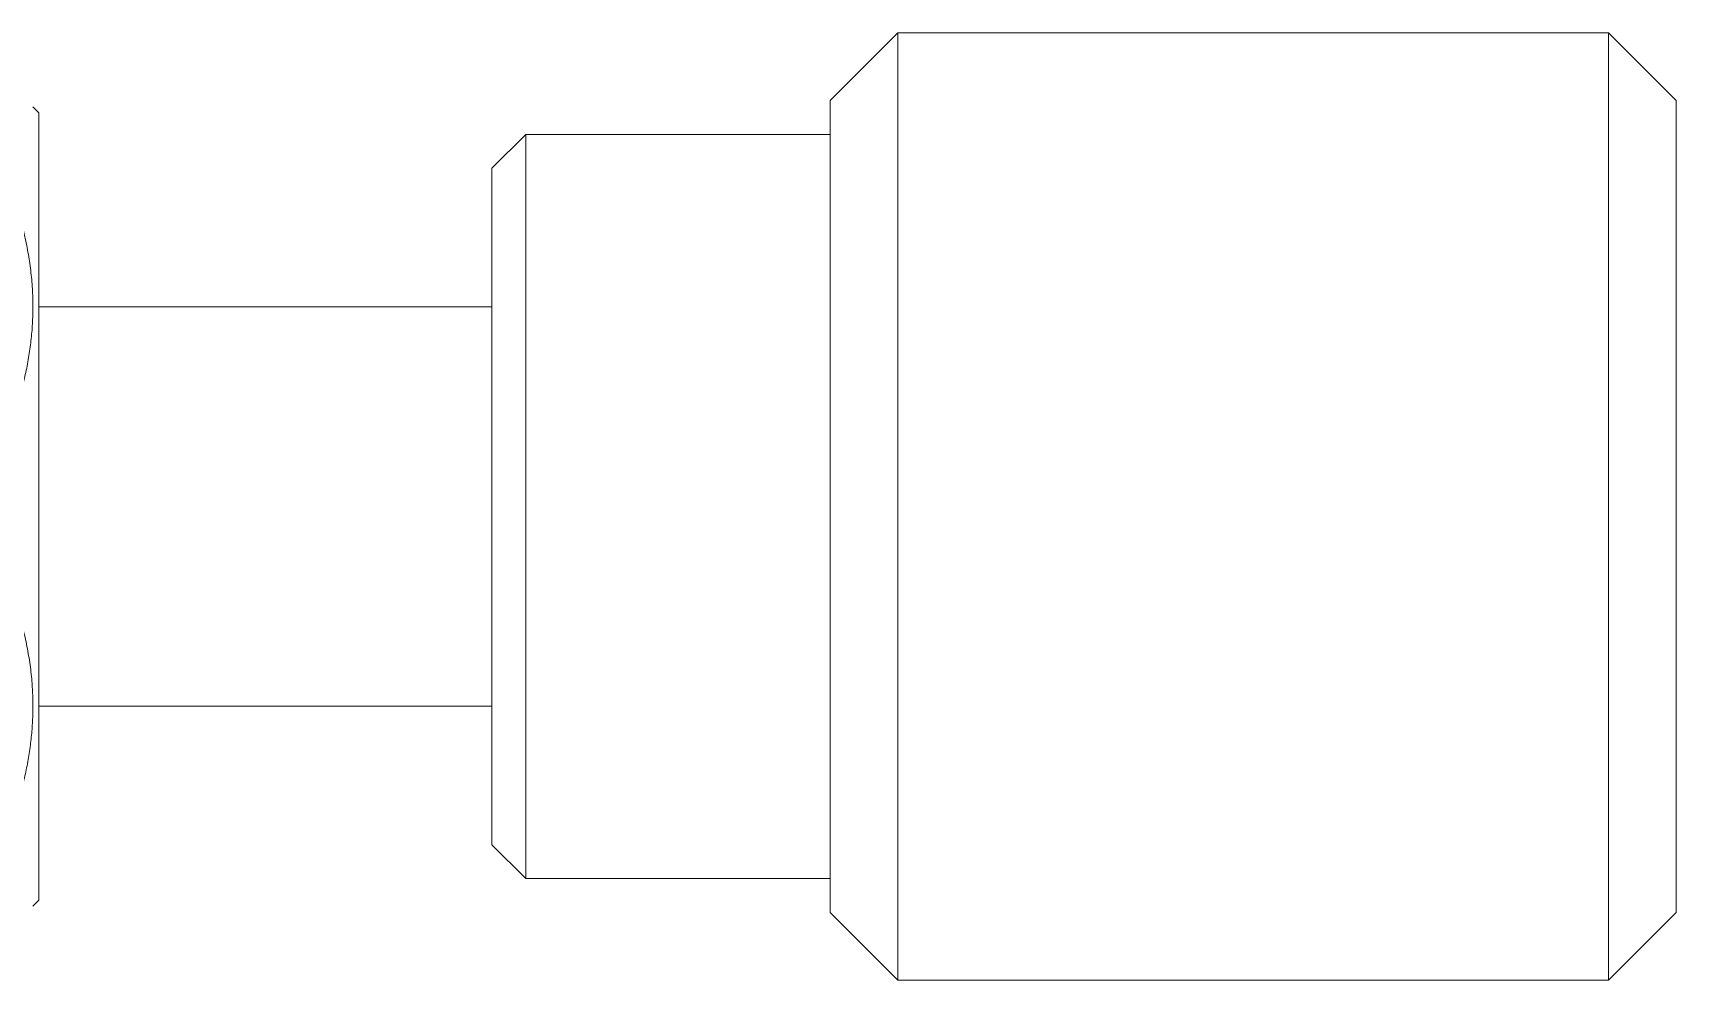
# Model space of a CAD drawing. Header units: inches. Extents: x 0.1 to 10.9, y 0 to 8.5.
# Drawn here: x 2.707 to 3.678, y 6.564 to 7.124 of the extents above; entities that cross this region are included whole.
import ezdxf

# ---------------------------------------------------------------- set-up
doc = ezdxf.new("R2010")
doc.units = ezdxf.units.IN
doc.header["$MEASUREMENT"] = 0

msp = doc.modelspace()

# ---------------------------------------------------------------- linework, layer by layer
at = {"color": 7, "linetype": 'Continuous', "lineweight": 18}
for p, q in [((3.21811, 7.12378), (3.17811, 7.08378)), ((3.63811, 7.12378), (3.21811, 7.12378)), ((3.21811, 7.12378), (3.21811, 6.56378)), ((3.67811, 7.08378), (3.63811, 7.12378)), ((3.63811, 7.12378), (3.63811, 6.56378)), ((3.17811, 7.08378), (3.17811, 6.60378)), ((3.67811, 7.08378), (3.67811, 6.60378)), ((2.71023, 7.07654), (2.70674, 7.08003)), ((2.71023, 7.07654), (2.71023, 6.96016)), ((2.99811, 7.06378), (2.97811, 7.04378)), ((3.17811, 7.06378), (2.99811, 7.06378)), ((2.99811, 7.06378), (2.99811, 6.62378)), ((2.97811, 7.04378), (2.97811, 6.64378)), ((2.97811, 6.96178), (2.71023, 6.96178)), ((2.71023, 6.96016), (2.71023, 6.61102)), ((2.71023, 6.72578), (2.97811, 6.72578)), ((2.97811, 6.64378), (2.99811, 6.62378)), ((2.99811, 6.62378), (3.17811, 6.62378)), ((2.70674, 6.60753), (2.71023, 6.61102)), ((3.17811, 6.60378), (3.21811, 6.56378)), ((3.63811, 6.56378), (3.67811, 6.60378)), ((3.21811, 6.56378), (3.63811, 6.56378))]:
    msp.add_line(p, q, dxfattribs=at)
for points, knots in [([(2.67023, 7.08), (2.67214, 7.07662), (2.67597, 7.06986), (2.6813, 7.05955), (2.68617, 7.04934), (2.69053, 7.03922), (2.69439, 7.02921), (2.6978, 7.01907), (2.70075, 7.00872), (2.70318, 6.99816), (2.70504, 6.9874), (2.70627, 6.97657), (2.70683, 6.96597), (2.70675, 6.95563), (2.7061, 6.94556), (2.7049, 6.93554), (2.70315, 6.92546), (2.70082, 6.91535), (2.69796, 6.90523), (2.69462, 6.89521), (2.69073, 6.88504), (2.6863, 6.87471), (2.68132, 6.86426), (2.67598, 6.85393), (2.67214, 6.84716), (2.67023, 6.84378)], [0, 0, 0, 0, 0.045755, 0.091517, 0.137267, 0.180016, 0.222795, 0.265564, 0.3083, 0.352341, 0.396436, 0.440524, 0.484554, 0.525345, 0.566183, 0.607026, 0.647822, 0.690021, 0.732259, 0.774505, 0.816717, 0.86252, 0.908349, 0.954185, 1, 1, 1, 1]), ([(2.67023, 6.84378), (2.67248, 6.83979), (2.67699, 6.8318), (2.68317, 6.81958), (2.68883, 6.80718), (2.69357, 6.7953), (2.69745, 6.78398), (2.70055, 6.77326), (2.70308, 6.76242), (2.705, 6.7515), (2.7062, 6.74103), (2.70677, 6.73104), (2.7068, 6.72155), (2.70633, 6.71208), (2.70535, 6.70253), (2.70384, 6.69293), (2.70183, 6.68329), (2.69935, 6.67373), (2.69639, 6.66415), (2.69298, 6.65456), (2.68913, 6.64498), (2.6849, 6.63548), (2.68032, 6.62607), (2.67544, 6.61675), (2.67196, 6.61062), (2.67023, 6.60756)], [0, 0, 0, 0, 0.054011, 0.108061, 0.162093, 0.216082, 0.260796, 0.305588, 0.35039, 0.395152, 0.439841, 0.47823, 0.51666, 0.55509, 0.59348, 0.633144, 0.672843, 0.71255, 0.752222, 0.793326, 0.834445, 0.875553, 0.917031, 0.958519, 1, 1, 1, 1])]:
    msp.add_open_spline(points, degree=3, knots=knots, dxfattribs=at)

doc.saveas('drawing.dxf')
